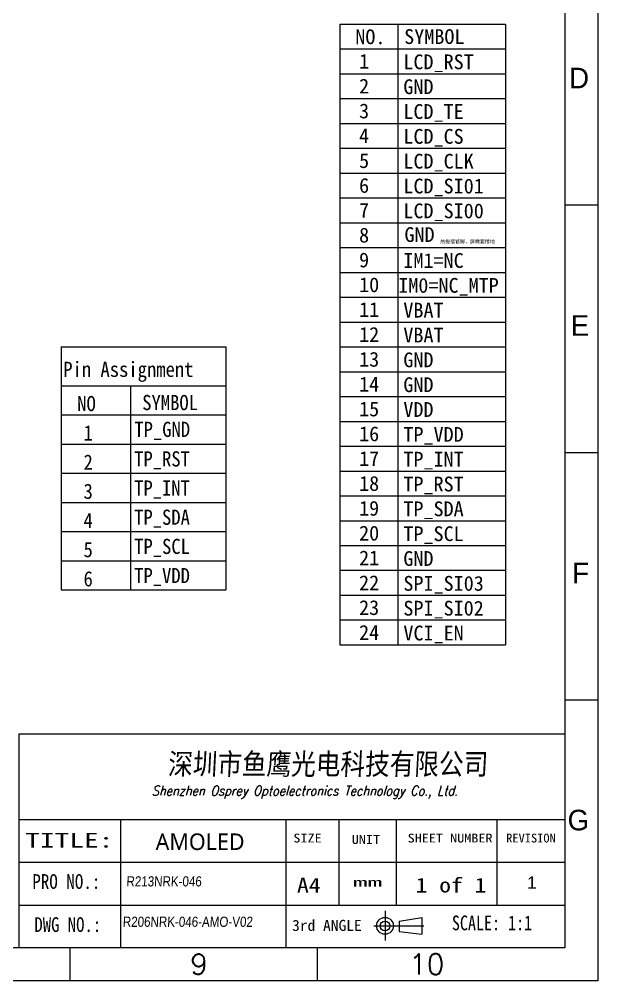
# Model space of a CAD drawing. Header units: millimetres. Extents: x 1134 to 2451, y -9 to 375.
# Drawn here: x 1733 to 1805.6, y 149.9 to 270.5 of the extents above; entities that cross this region are included whole.
import ezdxf
from ezdxf.enums import TextEntityAlignment as Align

# ---------------------------------------------------------------- set-up
doc = ezdxf.new("R2010")
doc.units = ezdxf.units.MM
doc.layers.get('0').update_dxf_attribs({"lineweight": 5})
doc.layers.add('DIM', color=3, linetype='Continuous', lineweight=5)
doc.layers.add('图框', color=7, linetype='Continuous', lineweight=5)
doc.styles.get("Standard").update_dxf_attribs({"font": 'txt', "bigfont": 'gbcbig.shx'})
doc.styles.add('STYLE1', font='', dxfattribs={"width": 0.9})
doc.styles.add('TEXTSTYLE_0', font='txt', dxfattribs={"width": 0.8})
doc.styles.add('ZI2.5', font='', dxfattribs={"height": 2.5})
doc.styles.add('样式 3', font='italict.shx', dxfattribs={"width": 0.85, "oblique": 3})
doc.styles.add('汉字', font='')
doc.styles.get('STYLE1').set_extended_font_data('SimSun')
doc.styles.get('ZI2.5').set_extended_font_data('SimSun')
doc.styles.get('汉字').set_extended_font_data('SimSun')

msp = doc.modelspace()

# ---------------------------------------------------------------- linework, layer by layer
at = {"color": 3, "lineweight": 5}
for p, q in [((1773.246, 269.8582), (1773.246, 192.0204)), ((1773.246, 269.8582), (1794.0028, 269.8582)), ((1780.5109, 269.8582), (1780.5109, 192.0204)), ((1794.0028, 269.8582), (1794.0028, 192.0204)), ((1773.246, 266.7447), (1794.0028, 266.7447)), ((1773.246, 263.6312), (1794.0028, 263.6312)), ((1773.246, 260.5177), (1794.0028, 260.5177)), ((1773.246, 257.4042), (1794.0028, 257.4042)), ((1773.246, 254.2907), (1794.0028, 254.2907)), ((1773.246, 251.1771), (1794.0028, 251.1771)), ((1773.246, 248.0636), (1794.0028, 248.0636)), ((1773.246, 244.9501), (1794.0028, 244.9501)), ((1773.246, 241.8366), (1794.0028, 241.8366)), ((1773.246, 238.7231), (1794.0028, 238.7231)), ((1773.246, 235.6096), (1794.0028, 235.6096)), ((1773.246, 232.4961), (1794.0028, 232.4961)), ((1773.246, 229.3826), (1794.0028, 229.3826)), ((1773.246, 226.2691), (1794.0028, 226.2691)), ((1773.246, 223.1555), (1794.0028, 223.1555)), ((1773.246, 220.042), (1794.0028, 220.042)), ((1773.246, 216.9285), (1794.0028, 216.9285)), ((1773.246, 213.815), (1794.0028, 213.815)), ((1773.246, 210.7015), (1794.0028, 210.7015)), ((1773.246, 207.588), (1794.0028, 207.588)), ((1773.246, 204.4745), (1794.0028, 204.4745)), ((1773.246, 201.361), (1794.0028, 201.361)), ((1773.246, 198.2475), (1794.0028, 198.2475)), ((1773.246, 195.134), (1794.0028, 195.134)), ((1773.246, 192.0204), (1794.0028, 192.0204))]:
    msp.add_line(p, q, dxfattribs=at)
at = {"layer": 'DIM', "lineweight": 0}
for p, q in [((1738.2702, 229.3854), (1738.2702, 198.9035)), ((1738.2702, 229.3854), (1758.9453, 229.3854)), ((1758.9453, 229.3854), (1758.9453, 198.9035)), ((1738.2702, 224.5083), (1758.9453, 224.5083)), ((1746.9793, 224.5083), (1746.9793, 198.9035)), ((1738.2702, 198.9035), (1758.9453, 198.9035))]:
    msp.add_line(p, q, dxfattribs=at)
at = {"layer": 'DIM', "color": 1, "lineweight": 0}
for p, q in [((1738.2702, 220.8505), (1758.9453, 220.8505)), ((1738.2702, 217.1927), (1758.9453, 217.1927)), ((1738.2702, 213.5348), (1758.9453, 213.5348)), ((1738.2702, 209.877), (1758.9453, 209.877)), ((1738.2702, 206.2192), (1758.9453, 206.2192)), ((1738.2702, 202.5613), (1758.9453, 202.5613))]:
    msp.add_line(p, q, dxfattribs=at)
at = {"layer": '图框', "color": 7, "linetype": 'ByBlock', "lineweight": 5, "ltscale": 0.55}
for p, q in [((1801.4404, 371.2891), (1801.4404, 154.0227)), ((1805.5788, 247.1364), (1801.4404, 247.1364)), ((1805.5788, 216.0982), (1801.4404, 216.0982)), ((1805.5788, 185.0601), (1801.4404, 185.0601)), ((1801.4404, 154.0227), (1491.1044, 154.0227)), ((1739.3732, 154.0227), (1739.3732, 149.8842)), ((1770.4068, 154.0227), (1770.4068, 149.8842))]:
    msp.add_line(p, q, dxfattribs=at)
at = {"layer": '图框', "linetype": 'Continuous', "lineweight": 5}
for p, q in [((1733.027, 154.0227), (1733.027, 180.8333)), ((1733.027, 170.109), (1801.4404, 170.109)), ((1745.7708, 154.0227), (1745.7708, 170.109)), ((1766.4937, 154.0227), (1766.4937, 170.109)), ((1773.1384, 159.3848), (1773.1384, 170.109)), ((1780.3437, 159.3848), (1780.3437, 170.109)), ((1792.9465, 159.3848), (1792.9465, 170.109)), ((1733.027, 164.7469), (1801.4404, 164.7469)), ((1733.027, 159.3848), (1801.4404, 159.3848))]:
    msp.add_line(p, q, dxfattribs=at)
at = {"layer": '图框', "color": 0, "lineweight": 5}
msp.add_line((1733.027, 180.8333), (1801.4404, 180.8333), dxfattribs=at)
at = {"layer": '图框', "linetype": 'Continuous'}
msp.add_line((1778.897, 158.6535), (1778.897, 154.9555), dxfattribs=at)
at = {"layer": '图框', "color": 7, "linetype": 'Continuous'}
for p, q in [((1780.664, 157.3783), (1783.5059, 157.8347)), ((1780.664, 157.3783), (1780.664, 156.0667)), ((1783.5059, 157.8347), (1783.5059, 155.7196)), ((1777.4761, 156.7589), (1783.7791, 156.7589)), ((1780.664, 156.0667), (1783.5059, 155.7196))]:
    msp.add_line(p, q, dxfattribs=at)
at = {"layer": '图框', "color": 7, "linetype": 'ByBlock', "lineweight": 5, "ltscale": 0.55}
msp.add_lwpolyline([(1486.966, 375.4275), (1805.5788, 375.4275), (1805.5788, 149.8842), (1486.966, 149.8842)], close=True, dxfattribs=at)
at = {"layer": '图框', "color": 7, "linetype": 'Continuous'}
for centre, radius in [((1778.897, 156.7772), 1.0575), ((1778.897, 156.7589), 0.6194)]:
    msp.add_circle(centre, radius, dxfattribs=at)

# ---------------------------------------------------------------- texts
at = {"color": 3, "linetype": 'ByBlock', "style": 'ZI2.5'}
for s, p in [('NO.', (1775.1739, 267.349)), ('SYMBOL', (1781.304, 267.3727))]:
    msp.add_text(s, height=1.85328, dxfattribs=at).set_placement(p)
at = {"color": 3, "lineweight": 5, "style": 'ZI2.5'}
for s, height, p in [('1', 1.8533, (1775.6471, 264.2769)), ('LCD_RST', 1.85328, (1781.2004, 264.203)), ('2', 1.8533, (1775.6471, 261.1624)), ('GND', 1.85328, (1781.2004, 261.0884)), ('3', 1.8533, (1775.6471, 258.0479)), ('LCD_TE', 1.85328, (1781.2004, 257.9739)), ('4', 1.8533, (1775.6471, 254.9333)), ('LCD_CS', 1.85328, (1781.2004, 254.8593)), ('5', 1.8533, (1775.6471, 251.8188)), ('LCD_CLK', 1.85328, (1781.2004, 251.7448)), ('6', 1.8533, (1775.6471, 248.7042)), ('LCD_SI01', 1.85328, (1781.2004, 248.6303)), ('7', 1.8533, (1775.6471, 245.5897)), ('LCD_SI00', 1.85328, (1781.2004, 245.5157)), ('8', 1.8533, (1775.6471, 242.4752)), ('GND', 1.85328, (1781.3351, 242.543)), ('9', 1.8533, (1775.6471, 239.3606)), ('IM1=NC', 1.85328, (1781.2004, 239.2866)), ('10', 1.85328, (1775.6471, 236.2461)), ('IM0=NC_MTP', 1.85328, (1780.5561, 236.1721)), ('11', 1.85328, (1775.6471, 233.1315)), ('VBAT', 1.85328, (1781.2004, 233.0576)), ('12', 1.85328, (1775.6471, 230.017)), ('VBAT', 1.85328, (1781.2004, 229.943)), ('13', 1.85328, (1775.6471, 226.9025)), ('GND', 1.85328, (1781.2004, 226.8285)), ('14', 1.85328, (1775.6471, 223.7879)), ('GND', 1.85328, (1781.2004, 223.7139)), ('15', 1.85328, (1775.6471, 220.6734)), ('VDD', 1.85328, (1781.2004, 220.5994)), ('16', 1.85328, (1775.6471, 217.5588)), ('17', 1.85328, (1775.6471, 214.4443)), ('18', 1.85328, (1775.6471, 211.3298)), ('19', 1.85328, (1775.6471, 208.2152)), ('20', 1.85328, (1775.6471, 205.1007)), ('21', 1.85328, (1775.6471, 201.9861)), ('22', 1.85328, (1775.6471, 198.8716)), ('SPI_SI03', 1.85328, (1781.2004, 198.7976)), ('23', 1.85328, (1775.6471, 195.7571)), ('SPI_SI02', 1.85328, (1781.2004, 195.6831)), ('24', 1.85328, (1775.6471, 192.6425)), ('VCI_EN', 1.85328, (1781.2004, 192.5685))]:
    msp.add_text(s, height=height, dxfattribs=at).set_placement(p)
at = {"color": 2, "lineweight": 5, "style": 'ZI2.5'}
msp.add_text('热拔插管脚，屏需要接地', height=0.444787, dxfattribs=at).set_placement((1785.8196, 242.3723))
at = {"color": 1, "lineweight": 5, "style": 'ZI2.5'}
for s, p in [('TP_VDD', (1781.2004, 217.4849)), ('TP_INT', (1781.2004, 214.3703)), ('TP_RST', (1781.2004, 211.2558)), ('TP_SDA', (1781.2004, 208.1412)), ('TP_SCL', (1781.2004, 205.0267)), ('GND', (1781.2004, 201.9122))]:
    msp.add_text(s, height=1.85328, dxfattribs=at).set_placement(p)
at = {"layer": 'DIM', "color": 1, "lineweight": 0, "style": 'STYLE1', "width": 0.9}
for s, height, p in [('Pin Assignment', 1.904303, (1738.5498, 225.6179)), ('NO', 1.9043, (1740.3006, 221.325)), ('SYMBOL', 1.9043, (1748.4504, 221.4489)), ('1', 1.9043, (1741.091, 217.6362)), ('TP_GND', 1.9043, (1747.4636, 218.089)), ('2', 1.9043, (1741.091, 213.9784)), ('TP_RST', 1.9043, (1747.4384, 214.3833)), ('TP_INT', 1.9043, (1747.4384, 210.7255)), ('3', 1.9043, (1741.091, 210.3206)), ('TP_SDA', 1.9043, (1747.4384, 207.0676)), ('4', 1.9043, (1741.091, 206.6627)), ('TP_SCL', 1.9043, (1747.4384, 203.4098)), ('5', 1.9043, (1741.091, 203.0049)), ('TP_VDD', 1.9043, (1747.4384, 199.752)), ('6', 1.9043, (1741.091, 199.3471))]:
    msp.add_text(s, height=height, dxfattribs=at).set_placement(p)
at = {"layer": '图框', "linetype": 'Continuous', "lineweight": 5, "style": 'TEXTSTYLE_0'}
for s, height, width, p, p2 in [('TITLE:', 1.84901, 1.281601, (1733.774, 166.5872), (1744.8325, 166.5872)), ('SIZE', 1.10941, 0.96, (1767.4089, 167.2259), (1770.959, 167.2259)), ('UNIT', 1.10941, 0.96, (1774.7297, 167.0423), (1778.2798, 167.0423)), ('SHEET NUMBER', 1.109406, 0.822857, (1781.7351, 167.2259), (1792.3854, 167.2259)), ('REVISION', 1.10941, 0.763636, (1794.0965, 167.2259), (1800.3092, 167.2259)), ('PRO NO.:', 1.84901, 0.728598, (1734.6666, 161.4072), (1743.1988, 161.4072)), ('A4', 1.84901, 0.96, (1767.8603, 160.9531), (1770.8187, 160.9531)), (' of ', 1.84901, 0.8, (1784.2152, 160.9531), (1790.132, 160.9531)), ('mm', 1.10941, 2, (1774.8529, 161.6872), (1778.5509, 161.6872)), ('1', 1.849, 2.4, (1782.736, 160.9531), (1784.2152, 160.9531)), ('1', 1.849, 2.4, (1790.132, 160.9531), (1791.6112, 160.9531)), ('DWG NO.:', 1.84901, 0.6793, (1734.9296, 156.0082), (1743.3031, 156.0082)), ('   3rd ANGLE', 1.386757, 0.72, (1764.3328, 156.1345), (1775.9815, 156.1345))]:
    msp.add_text(s, height=height, dxfattribs=dict(at, width=width)).set_placement(p, p2, align=Align.FIT)
at = {"layer": '图框', "color": 7, "linetype": 'ByBlock', "lineweight": 5, "ltscale": 0.55, "width": 4.402867}
for s, insert, char_height, attachment_point in [('{\\f\uffd0ￂﾼﾚￃ\ufff7\ufff3w|b0|i0|c134|p54;D}', (1804.4873, 261.8084), 2.586514, 9), ('{\\f\uffd0ￂﾼﾚￃ\ufff7\ufff3w|b0|i0|c134|p54;E}', (1804.4873, 230.7748), 2.586514, 9), ('{\\f\uffd0ￂﾼﾚￃ\ufff7\ufff3w|b0|i0|c134|p54;F}', (1804.4873, 199.7412), 2.586514, 9), ('{\\f\uffd0ￂﾼﾚￃ\ufff7\ufff3w|b0|i0|c134|p54;G}', (1804.4873, 168.7076), 2.586514, 9), ('9', (1754.4642, 150.6636), 2.5865, 7), ('10', (1786.3493, 150.6636), 2.58651, 9)]:
    msp.add_mtext(s, dxfattribs=dict(at, insert=insert, char_height=char_height, attachment_point=attachment_point))
at = {"layer": '图框', "lineweight": 5, "attachment_point": 1}
for s, insert, char_height, width, style in [('{\\fSTXinwei|b0|i0|c134|p2;\\C6;深圳市鱼鹰光电科技有限公司}', (1751.655, 178.4036), 2.662, 43.952031, '样式 3'), ('\\pxqj;{\\H0.83333x;Shenzhen Osprey Optoelectronics Technology Co., Ltd.}', (1749.6571, 174.3269), 1.4641, 51.783269, '样式 3'), ('{\\fMicrosoft YaHei|b0|i0|c134|p34;\\C3;AMOLED}', (1750.1297, 168.3561), 2.070891, 9.765614, '汉字'), ('{\\fSTXinwei|b0|i0|c134|p2;\\C3;R213NRK-046}', (1746.4475, 162.9895), 1.27776, 15.043313, '样式 3'), ('SCALE: 1:1', (1787.2852, 158.0643), 1.84901, 25.251034, 'TEXTSTYLE_0'), ('{\\fSTXinwei|b0|i0|c134|p2;\\C3;R206NRK-046-AMO-V02}', (1745.9923, 157.9243), 1.27776, 15.043313, '样式 3')]:
    msp.add_mtext(s, dxfattribs=dict(at, insert=insert, char_height=char_height, width=width, style=style))
at = {"layer": '图框', "lineweight": 5, "insert": (1796.7121, 162.9749), "char_height": 1.552691, "width": 1.940989, "attachment_point": 1}
msp.add_mtext('{\\f@Arial Unicode MS|b0|i0|c0|p34;1}', dxfattribs=at)

doc.saveas('drawing.dxf')
